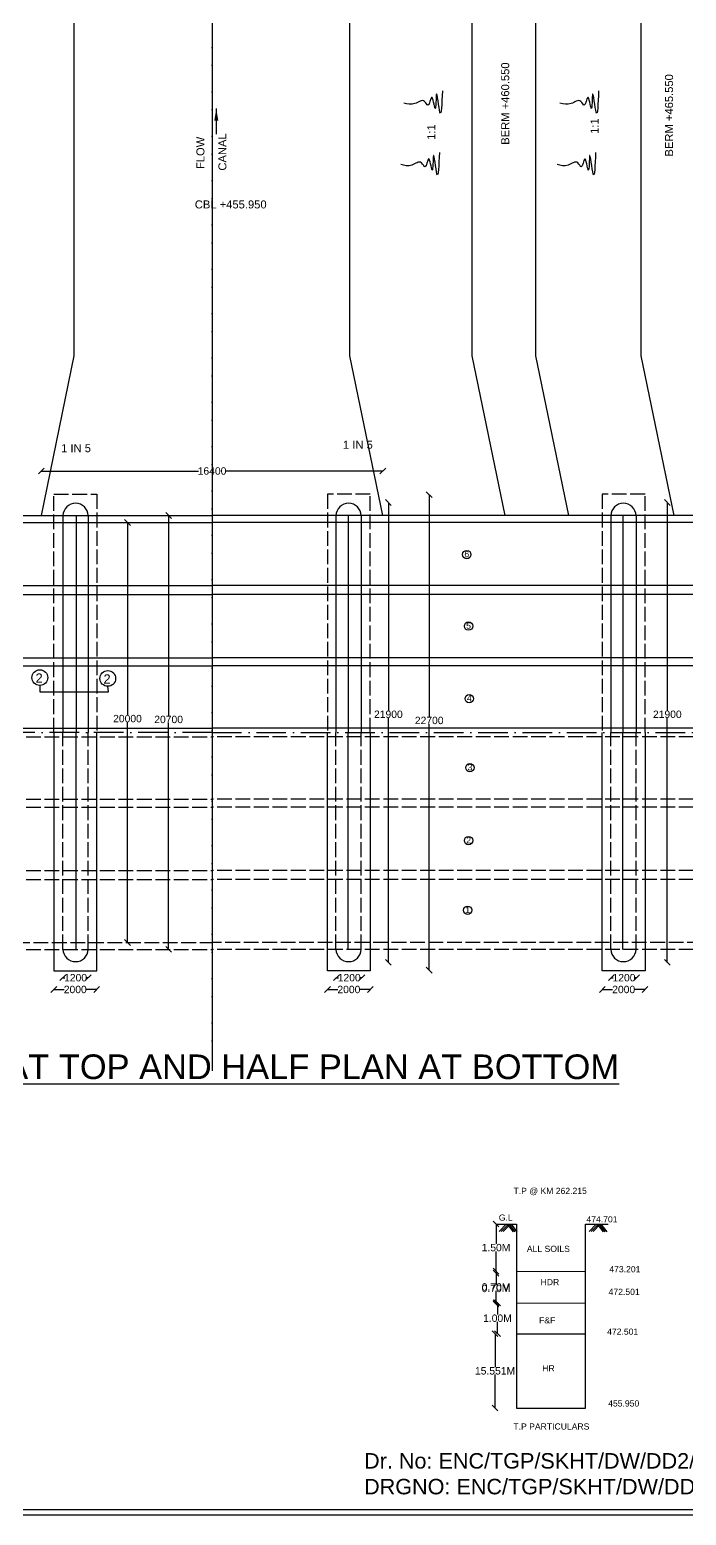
# Model space of a CAD drawing. Header units: millimetres. Extents: x 5124 to 6568637, y 2311 to 91879094.
# Drawn here: x 3356975 to 3367635, y 45927310 to 45951440 of the extents above; entities that cross this region are included whole.
import ezdxf

# ---------------------------------------------------------------- set-up
doc = ezdxf.new("R2010")
doc.units = ezdxf.units.MM
doc.header["$MEASUREMENT"] = 0
doc.linetypes.add('ACAD_ISO02W100', pattern=[15, 12, -3])
doc.linetypes.add('ACAD_ISO10W100', pattern=[18, 12, -3, 0, -3])
for name, color, linetype in [('DIMENSION', 7, 'Continuous'), ('DRAWING', 7, 'Continuous'), ('TEXT', 7, 'Continuous')]:
    doc.layers.add(name, color=color, linetype=linetype)
doc.styles.get("Standard").update_dxf_attribs({"font": 'arial.ttf', "height": 120})
doc.dimstyles.get("Standard").update_dxf_attribs({"dimtxt": 200, "dimasz": 110, "dimexe": 0.18, "dimexo": 0.0625, "dimgap": 0.09, "dimtad": 0, "dimtih": 1, "dimtoh": 1, "dimdec": 0, "dimzin": 0, "dimdsep": 46, "dimtxsty": 'Standard', "dimblk": 'OBLIQUE', "dimcen": 0.09, "dimse1": 1, "dimse2": 1, "dimadec": 0, "dimazin": 0, "dimtfac": 1, "dimtdec": 0, "dimtofl": 0, "dimtmove": 0, "dimatfit": 3, "dimfxl": 1, "dimtolj": 1, "dimtzin": 0, "dimarcsym": 0})

# ---------------------------------------------------------------- blocks, each defined once
blk = doc.blocks.new('_Oblique')
at = {"color": 0, "linetype": 'ByBlock', "lineweight": -2}
blk.add_line((-0.5, -0.5), (0.5, 0.5), dxfattribs=at)
blk = doc.blocks.new('*D104')
at = {"layer": 'Defpoints', "color": 0, "transparency": 16777216}
for p in [(3364546, 45932042), (3364880, 45932042), (3364880, 45931276)]:
    blk.add_point(p, dxfattribs=at)
at = {"layer": 'TEXT', "color": 0, "lineweight": -2, "transparency": 16777216}
for p, q in [((3364546, 45932042), (3364546, 45931720)), ((3364546, 45931276), (3364546, 45931597))]:
    blk.add_line(p, q, dxfattribs=at)
at = {"layer": 'TEXT', "color": 0, "lineweight": -2, "transparency": 16777216, "xscale": 95, "yscale": 95, "zscale": 95}
for p, rotation in [((3364546, 45932042), 90), ((3364546, 45931276), 270)]:
    blk.add_blockref('_Oblique', p, dxfattribs=dict(at, rotation=rotation))
at = {"layer": 'TEXT', "color": 0, "transparency": 16777216, "insert": (3364546, 45931658), "char_height": 120, "attachment_point": 5}
blk.add_mtext('\\A1;1.50M', dxfattribs=at)
blk = doc.blocks.new('*D105')
at = {"layer": 'Defpoints', "color": 0, "transparency": 16777216}
for p in [(3364880, 45931276), (3364546, 45930762), (3364878, 45930762)]:
    blk.add_point(p, dxfattribs=at)
at = {"layer": 'TEXT', "color": 0, "lineweight": -2, "transparency": 16777216}
for p, q in [((3364546, 45931276), (3364546, 45931080)), ((3364546, 45930762), (3364546, 45930957))]:
    blk.add_line(p, q, dxfattribs=at)
at = {"layer": 'TEXT', "color": 0, "lineweight": -2, "transparency": 16777216, "xscale": 95, "yscale": 95, "zscale": 95}
for p, rotation in [((3364546, 45931276), 90), ((3364546, 45930762), 270)]:
    blk.add_blockref('_Oblique', p, dxfattribs=dict(at, rotation=rotation))
at = {"layer": 'TEXT', "color": 0, "transparency": 16777216, "insert": (3364546, 45931019), "char_height": 120, "attachment_point": 5}
blk.add_mtext('\\A1;0.70M', dxfattribs=at)
blk = doc.blocks.new('*D106')
at = {"layer": 'Defpoints', "color": 0, "transparency": 16777216}
for p in [(3364878, 45930762), (3364569, 45930260), (3364880, 45930260)]:
    blk.add_point(p, dxfattribs=at)
at = {"layer": 'TEXT', "color": 0, "lineweight": -2, "transparency": 16777216}
for p, q in [((3364569, 45930762), (3364569, 45930572)), ((3364569, 45930260), (3364569, 45930450))]:
    blk.add_line(p, q, dxfattribs=at)
at = {"layer": 'TEXT', "color": 0, "lineweight": -2, "transparency": 16777216, "xscale": 95, "yscale": 95, "zscale": 95}
for p, rotation in [((3364569, 45930762), 90), ((3364569, 45930260), 270)]:
    blk.add_blockref('_Oblique', p, dxfattribs=dict(at, rotation=rotation))
at = {"layer": 'TEXT', "color": 0, "transparency": 16777216, "insert": (3364569, 45930511), "char_height": 120, "attachment_point": 5}
blk.add_mtext('\\A1;1.00M', dxfattribs=at)
blk = doc.blocks.new('*D107')
at = {"layer": 'Defpoints', "color": 0, "transparency": 16777216}
for p in [(3364880, 45930260), (3364530, 45929052), (3364880, 45929052)]:
    blk.add_point(p, dxfattribs=at)
at = {"layer": 'TEXT', "color": 0, "lineweight": -2, "transparency": 16777216}
for p, q in [((3364530, 45930260), (3364530, 45929718)), ((3364530, 45929052), (3364530, 45929595))]:
    blk.add_line(p, q, dxfattribs=at)
at = {"layer": 'TEXT', "color": 0, "lineweight": -2, "transparency": 16777216, "xscale": 95, "yscale": 95, "zscale": 95}
for p, rotation in [((3364530, 45930260), 90), ((3364530, 45929052), 270)]:
    blk.add_blockref('_Oblique', p, dxfattribs=dict(at, rotation=rotation))
at = {"layer": 'TEXT', "color": 0, "transparency": 16777216, "insert": (3364530, 45929656), "char_height": 120, "attachment_point": 5}
blk.add_mtext('\\A1;15.551M', dxfattribs=at)
blk = doc.blocks.new('*D109')
at = {"layer": 'Defpoints', "color": 0, "transparency": 16777216}
for p in [(3368336, 45931244), (3364546, 45930743), (3364878, 45930743)]:
    blk.add_point(p, dxfattribs=at)
at = {"layer": 'TEXT', "color": 0, "lineweight": -2, "transparency": 16777216}
for p, q in [((3364546, 45931244), (3364546, 45931055)), ((3364546, 45930743), (3364546, 45930933))]:
    blk.add_line(p, q, dxfattribs=at)
at = {"layer": 'TEXT', "color": 0, "lineweight": -2, "transparency": 16777216, "xscale": 95, "yscale": 95, "zscale": 95}
for p, rotation in [((3364546, 45931244), 90), ((3364546, 45930743), 270)]:
    blk.add_blockref('_Oblique', p, dxfattribs=dict(at, rotation=rotation))
at = {"layer": 'TEXT', "color": 0, "transparency": 16777216, "insert": (3364546, 45930994), "char_height": 120, "attachment_point": 5}
blk.add_mtext('\\A1;0.70M', dxfattribs=at)
blk = doc.blocks.new('*D189')
at = {"layer": 'Defpoints', "color": 0, "transparency": 16777216}
for p in [(3357513, 45936502), (3357924, 45936502), (3357924, 45936042)]:
    blk.add_point(p, dxfattribs=at)
at = {"layer": 'DIMENSION', "color": 0, "lineweight": -2, "transparency": 16777216}
for p, q in [((3357513, 45936042), (3357545, 45936042)), ((3357924, 45936042), (3357892, 45936042))]:
    blk.add_line(p, q, dxfattribs=at)
at = {"layer": 'DIMENSION', "color": 0, "lineweight": -2, "transparency": 16777216, "xscale": 95, "yscale": 95, "zscale": 95, "rotation": 180}
blk.add_blockref('_Oblique', (3357513, 45936042), dxfattribs=at)
at = {"layer": 'DIMENSION', "color": 0, "lineweight": -2, "transparency": 16777216, "xscale": 95, "yscale": 95, "zscale": 95}
blk.add_blockref('_Oblique', (3357924, 45936042), dxfattribs=at)
at = {"layer": 'DIMENSION', "color": 0, "transparency": 16777216, "insert": (3357719, 45936042), "char_height": 120, "attachment_point": 5}
blk.add_mtext('\\A1;1200', dxfattribs=at)
blk = doc.blocks.new('*D190')
at = {"layer": 'Defpoints', "color": 0, "transparency": 16777216}
for p in [(3357366, 45936153), (3358062, 45936153), (3358062, 45935850)]:
    blk.add_point(p, dxfattribs=at)
at = {"layer": 'DIMENSION', "color": 0, "lineweight": -2, "transparency": 16777216}
for p, q in [((3357366, 45935850), (3357534, 45935850)), ((3358062, 45935850), (3357894, 45935850))]:
    blk.add_line(p, q, dxfattribs=at)
at = {"layer": 'DIMENSION', "color": 0, "lineweight": -2, "transparency": 16777216, "xscale": 95, "yscale": 95, "zscale": 95, "rotation": 180}
blk.add_blockref('_Oblique', (3357366, 45935850), dxfattribs=at)
at = {"layer": 'DIMENSION', "color": 0, "lineweight": -2, "transparency": 16777216, "xscale": 95, "yscale": 95, "zscale": 95}
blk.add_blockref('_Oblique', (3358062, 45935850), dxfattribs=at)
at = {"layer": 'DIMENSION', "color": 0, "transparency": 16777216, "insert": (3357714, 45935850), "char_height": 120, "attachment_point": 5}
blk.add_mtext('\\A1;2000', dxfattribs=at)
blk = doc.blocks.new('*D191')
at = {"layer": 'Defpoints', "color": 0, "transparency": 16777216}
for p in [(3361956, 45936502), (3362367, 45936502), (3362367, 45936042)]:
    blk.add_point(p, dxfattribs=at)
at = {"layer": 'DIMENSION', "color": 0, "lineweight": -2, "transparency": 16777216}
for p, q in [((3361956, 45936042), (3361988, 45936042)), ((3362367, 45936042), (3362335, 45936042))]:
    blk.add_line(p, q, dxfattribs=at)
at = {"layer": 'DIMENSION', "color": 0, "lineweight": -2, "transparency": 16777216, "xscale": 95, "yscale": 95, "zscale": 95, "rotation": 180}
blk.add_blockref('_Oblique', (3361956, 45936042), dxfattribs=at)
at = {"layer": 'DIMENSION', "color": 0, "lineweight": -2, "transparency": 16777216, "xscale": 95, "yscale": 95, "zscale": 95}
blk.add_blockref('_Oblique', (3362367, 45936042), dxfattribs=at)
at = {"layer": 'DIMENSION', "color": 0, "transparency": 16777216, "insert": (3362162, 45936042), "char_height": 120, "attachment_point": 5}
blk.add_mtext('\\A1;1200', dxfattribs=at)
blk = doc.blocks.new('*D192')
at = {"layer": 'Defpoints', "color": 0, "transparency": 16777216}
for p in [(3361809, 45936153), (3362504, 45936153), (3362504, 45935850)]:
    blk.add_point(p, dxfattribs=at)
at = {"layer": 'DIMENSION', "color": 0, "lineweight": -2, "transparency": 16777216}
for p, q in [((3361809, 45935850), (3361977, 45935850)), ((3362504, 45935850), (3362337, 45935850))]:
    blk.add_line(p, q, dxfattribs=at)
at = {"layer": 'DIMENSION', "color": 0, "lineweight": -2, "transparency": 16777216, "xscale": 95, "yscale": 95, "zscale": 95, "rotation": 180}
blk.add_blockref('_Oblique', (3361809, 45935850), dxfattribs=at)
at = {"layer": 'DIMENSION', "color": 0, "lineweight": -2, "transparency": 16777216, "xscale": 95, "yscale": 95, "zscale": 95}
blk.add_blockref('_Oblique', (3362504, 45935850), dxfattribs=at)
at = {"layer": 'DIMENSION', "color": 0, "transparency": 16777216, "insert": (3362157, 45935850), "char_height": 120, "attachment_point": 5}
blk.add_mtext('\\A1;2000', dxfattribs=at)
blk = doc.blocks.new('*D193')
at = {"layer": 'Defpoints', "color": 0, "transparency": 16777216}
for p in [(3366418, 45936502), (3366829, 45936502), (3366829, 45936042)]:
    blk.add_point(p, dxfattribs=at)
at = {"layer": 'DIMENSION', "color": 0, "lineweight": -2, "transparency": 16777216}
for p, q in [((3366418, 45936042), (3366450, 45936042)), ((3366829, 45936042), (3366797, 45936042))]:
    blk.add_line(p, q, dxfattribs=at)
at = {"layer": 'DIMENSION', "color": 0, "lineweight": -2, "transparency": 16777216, "xscale": 95, "yscale": 95, "zscale": 95, "rotation": 180}
blk.add_blockref('_Oblique', (3366418, 45936042), dxfattribs=at)
at = {"layer": 'DIMENSION', "color": 0, "lineweight": -2, "transparency": 16777216, "xscale": 95, "yscale": 95, "zscale": 95}
blk.add_blockref('_Oblique', (3366829, 45936042), dxfattribs=at)
at = {"layer": 'DIMENSION', "color": 0, "transparency": 16777216, "insert": (3366624, 45936042), "char_height": 120, "attachment_point": 5}
blk.add_mtext('\\A1;1200', dxfattribs=at)
blk = doc.blocks.new('*D194')
at = {"layer": 'Defpoints', "color": 0, "transparency": 16777216}
for p in [(3366271, 45936153), (3366966, 45936153), (3366966, 45935850)]:
    blk.add_point(p, dxfattribs=at)
at = {"layer": 'DIMENSION', "color": 0, "lineweight": -2, "transparency": 16777216}
for p, q in [((3366271, 45935850), (3366439, 45935850)), ((3366966, 45935850), (3366799, 45935850))]:
    blk.add_line(p, q, dxfattribs=at)
at = {"layer": 'DIMENSION', "color": 0, "lineweight": -2, "transparency": 16777216, "xscale": 95, "yscale": 95, "zscale": 95, "rotation": 180}
blk.add_blockref('_Oblique', (3366271, 45935850), dxfattribs=at)
at = {"layer": 'DIMENSION', "color": 0, "lineweight": -2, "transparency": 16777216, "xscale": 95, "yscale": 95, "zscale": 95}
blk.add_blockref('_Oblique', (3366966, 45935850), dxfattribs=at)
at = {"layer": 'DIMENSION', "color": 0, "transparency": 16777216, "insert": (3366619, 45935850), "char_height": 120, "attachment_point": 5}
blk.add_mtext('\\A1;2000', dxfattribs=at)
blk = doc.blocks.new('*D195')
at = {"layer": 'Defpoints', "color": 0, "transparency": 16777216}
for p in [(3358700, 45943435), (3358562, 45936615), (3358700, 45936615)]:
    blk.add_point(p, dxfattribs=at)
at = {"layer": 'DIMENSION', "color": 0, "lineweight": -2, "transparency": 16777216}
for p, q in [((3358562, 45943435), (3358562, 45940312)), ((3358562, 45936615), (3358562, 45940189))]:
    blk.add_line(p, q, dxfattribs=at)
at = {"layer": 'DIMENSION', "color": 0, "lineweight": -2, "transparency": 16777216, "xscale": 95, "yscale": 95, "zscale": 95}
for p, rotation in [((3358562, 45943435), 90), ((3358562, 45936615), 270)]:
    blk.add_blockref('_Oblique', p, dxfattribs=dict(at, rotation=rotation))
at = {"layer": 'DIMENSION', "color": 0, "transparency": 16777216, "insert": (3358562, 45940250), "char_height": 120, "attachment_point": 5}
blk.add_mtext('\\A1;20000', dxfattribs=at)
blk = doc.blocks.new('*D196')
at = {"layer": 'Defpoints', "color": 0, "transparency": 16777216}
for p in [(3359224, 45943548), (3359224, 45936502), (3359230, 45936502)]:
    blk.add_point(p, dxfattribs=at)
at = {"layer": 'DIMENSION', "color": 0, "lineweight": -2, "transparency": 16777216}
for p, q in [((3359230, 45943548), (3359230, 45940297)), ((3359230, 45936502), (3359230, 45940175))]:
    blk.add_line(p, q, dxfattribs=at)
at = {"layer": 'DIMENSION', "color": 0, "lineweight": -2, "transparency": 16777216, "xscale": 95, "yscale": 95, "zscale": 95}
for p, rotation in [((3359230, 45943548), 90), ((3359230, 45936502), 270)]:
    blk.add_blockref('_Oblique', p, dxfattribs=dict(at, rotation=rotation))
at = {"layer": 'DIMENSION', "color": 0, "transparency": 16777216, "insert": (3359230, 45940236), "char_height": 120, "attachment_point": 5}
blk.add_mtext('\\A1;20700', dxfattribs=at)
blk = doc.blocks.new('*D197')
at = {"layer": 'Defpoints', "color": 0, "transparency": 16777216}
for p in [(3362804, 45943759), (3362798, 45936291), (3362799, 45936291)]:
    blk.add_point(p, dxfattribs=at)
at = {"layer": 'DIMENSION', "color": 0, "lineweight": -2, "transparency": 16777216}
for p, q in [((3362798, 45943759), (3362798, 45940381)), ((3362798, 45936291), (3362798, 45940259))]:
    blk.add_line(p, q, dxfattribs=at)
at = {"layer": 'DIMENSION', "color": 0, "lineweight": -2, "transparency": 16777216, "xscale": 95, "yscale": 95, "zscale": 95}
for p, rotation in [((3362798, 45943759), 90), ((3362798, 45936291), 270)]:
    blk.add_blockref('_Oblique', p, dxfattribs=dict(at, rotation=rotation))
at = {"layer": 'DIMENSION', "color": 0, "transparency": 16777216, "insert": (3362798, 45940320), "char_height": 120, "attachment_point": 5}
blk.add_mtext('\\A1;21900', dxfattribs=at)
blk = doc.blocks.new('*D198')
at = {"layer": 'Defpoints', "color": 0, "transparency": 16777216}
for p in [(3363464, 45943888), (3363452, 45936165), (3363461, 45936165)]:
    blk.add_point(p, dxfattribs=at)
at = {"layer": 'DIMENSION', "color": 0, "lineweight": -2, "transparency": 16777216}
for p, q in [((3363461, 45943888), (3363461, 45940282)), ((3363461, 45936165), (3363461, 45940159))]:
    blk.add_line(p, q, dxfattribs=at)
at = {"layer": 'DIMENSION', "color": 0, "lineweight": -2, "transparency": 16777216, "xscale": 95, "yscale": 95, "zscale": 95}
for p, rotation in [((3363461, 45943888), 90), ((3363461, 45936165), 270)]:
    blk.add_blockref('_Oblique', p, dxfattribs=dict(at, rotation=rotation))
at = {"layer": 'DIMENSION', "color": 0, "transparency": 16777216, "insert": (3363461, 45940220), "char_height": 120, "attachment_point": 5}
blk.add_mtext('\\A1;22700', dxfattribs=at)
blk = doc.blocks.new('*D199')
at = {"layer": 'Defpoints', "color": 0, "transparency": 16777216}
for p in [(3367333, 45943759), (3367328, 45936291), (3367327, 45936291)]:
    blk.add_point(p, dxfattribs=at)
at = {"layer": 'DIMENSION', "color": 0, "lineweight": -2, "transparency": 16777216}
for p, q in [((3367327, 45943759), (3367327, 45940381)), ((3367327, 45936291), (3367327, 45940259))]:
    blk.add_line(p, q, dxfattribs=at)
at = {"layer": 'DIMENSION', "color": 0, "lineweight": -2, "transparency": 16777216, "xscale": 95, "yscale": 95, "zscale": 95}
for p, rotation in [((3367327, 45943759), 90), ((3367327, 45936291), 270)]:
    blk.add_blockref('_Oblique', p, dxfattribs=dict(at, rotation=rotation))
at = {"layer": 'DIMENSION', "color": 0, "transparency": 16777216, "insert": (3367327, 45940320), "char_height": 120, "attachment_point": 5}
blk.add_mtext('\\A1;21900', dxfattribs=at)
blk = doc.blocks.new('*D237')
at = {"layer": 'Defpoints', "color": 0, "transparency": 16777216}
for p in [(3362707, 45944272), (3357164, 45943548), (3362707, 45943548)]:
    blk.add_point(p, dxfattribs=at)
at = {"layer": 'DIMENSION', "color": 0, "lineweight": -2, "transparency": 16777216}
for p, q in [((3357164, 45944272), (3359715, 45944272)), ((3362707, 45944272), (3360155, 45944272))]:
    blk.add_line(p, q, dxfattribs=at)
at = {"layer": 'DIMENSION', "color": 0, "lineweight": -2, "transparency": 16777216, "xscale": 95, "yscale": 95, "zscale": 95, "rotation": 180}
blk.add_blockref('_Oblique', (3357164, 45944272), dxfattribs=at)
at = {"layer": 'DIMENSION', "color": 0, "lineweight": -2, "transparency": 16777216, "xscale": 95, "yscale": 95, "zscale": 95}
blk.add_blockref('_Oblique', (3362707, 45944272), dxfattribs=at)
at = {"layer": 'DIMENSION', "color": 0, "transparency": 16777216, "insert": (3359935, 45944272), "char_height": 120, "attachment_point": 5}
blk.add_mtext('\\A1;16400', dxfattribs=at)

msp = doc.modelspace()

# ---------------------------------------------------------------- linework, layer by layer
at = {"layer": 'DIMENSION'}
msp.add_lwpolyline([(3357138.8, 45940789.1), (3357138.8, 45940684.5), (3358252.5, 45940684.5), (3358242.3, 45940774.6)], dxfattribs=at)
at = {"layer": 'DRAWING', "linetype": 'ACAD_ISO02W100', "ltscale": 20}
for p, q in [((3357366.4, 45943896.8), (3358061.7, 45943896.8)), ((3357366.4, 45940024.9), (3357366.4, 45943896.8)), ((3358061.7, 45943896.8), (3358061.7, 45940024.9)), ((3362504.5, 45943896.8), (3361809.2, 45943896.8)), ((3361809.2, 45943896.8), (3361809.2, 45940024.9)), ((3362504.5, 45940024.9), (3362504.5, 45943896.8)), ((3366271.2, 45943896.8), (3366271.2, 45940024.9)), ((3366966.5, 45943896.8), (3366271.2, 45943896.8)), ((3366966.5, 45940024.9), (3366966.5, 45943896.8)), ((3366966.5, 45940024.9), (3366966.5, 45943896.8)), ((3366966.5, 45940024.9), (3366966.5, 45936152.9))]:
    msp.add_line(p, q, dxfattribs=at)
at = {"layer": 'DRAWING'}
for p, q in [((3357366.4, 45940024.9), (3357366.4, 45936152.9)), ((3358061.7, 45936152.9), (3358061.7, 45940024.9)), ((3361809.2, 45936152.9), (3361809.2, 45940024.9)), ((3362504.5, 45940024.9), (3362504.5, 45936152.9)), ((3366271.2, 45936152.9), (3366271.2, 45940024.9)), ((3366966.5, 45940024.9), (3366966.5, 45936152.9)), ((3357366.4, 45936152.9), (3358061.7, 45936152.9)), ((3362504.5, 45936152.9), (3361809.2, 45936152.9)), ((3366966.5, 45936152.9), (3366271.2, 45936152.9))]:
    msp.add_line(p, q, dxfattribs=at)
for points in [[(3337339.5, 45965025.3), (3388705.8, 45965025.3), (3388705.8, 45927310.5), (3337339.5, 45927310.5)], [(3337429.6, 45964935.3), (3388615.7, 45964935.3), (3388615.7, 45927400.6), (3337429.6, 45927400.6)]]:
    msp.add_lwpolyline(points, close=True, dxfattribs=at)
at = {"layer": 'DRAWING', "linetype": 'ACAD_ISO10W100', "ltscale": 40}
for points in [[(3359935.5, 45964714.3), (3359935.5, 45934527.1)], [(3359935.5, 45954341.4), (3359935.5, 45934527.1)], [(3359935.5, 45940024.9), (3337194, 45940024.9)], [(3359935.5, 45940024.9), (3379674.2, 45940024.9)]]:
    msp.add_lwpolyline(points, dxfattribs=at)
at = {"layer": 'DRAWING'}
for points in [[(3357164.2, 45943547.9), (3357698.9, 45946140.8), (3357698.9, 45953863.5)], [(3362706.7, 45943547.9), (3362172, 45946140.8), (3362172, 45953863.5)], [(3364692.6, 45943547.9), (3364157.9, 45946140.8), (3364157.9, 45953863.5)], [(3367438.4, 45943547.9), (3366903.7, 45946140.8), (3366903.7, 45953863.5)], [(3345936.1, 45943434.8), (3359935.5, 45943434.8)], [(3348814.7, 45943547.9), (3359935.5, 45943547.9)], [(3357513.2, 45943547.9), (3357513.2, 45940024.9)], [(3357727, 45943547.9), (3357727, 45940024.9)], [(3357924.4, 45943547.9), (3357924.4, 45940024.9)], [(3371028.1, 45943547.9), (3359935.5, 45943547.9)], [(3373003.3, 45943434.8), (3359935.5, 45943434.8)], [(3361946.5, 45943547.9), (3361946.5, 45940024.9)], [(3362143.9, 45943547.9), (3362143.9, 45940024.9)], [(3362357.8, 45943547.9), (3362357.8, 45940024.9)], [(3366408.6, 45943547.9), (3366408.6, 45940024.9)], [(3366605.9, 45943547.9), (3366605.9, 45940024.9)], [(3366819.8, 45943547.9), (3366819.8, 45940024.9)], [(3348814.7, 45942409.9), (3359935.5, 45942409.9)], [(3348814.7, 45942264.6), (3359935.5, 45942264.6)], [(3371028.1, 45942409.9), (3359935.5, 45942409.9)], [(3371028.1, 45942264.6), (3359935.5, 45942264.6)], [(3348814.7, 45941239.5), (3359935.5, 45941239.5)], [(3371028.1, 45941239.5), (3359935.5, 45941239.5)], [(3348814.7, 45941107.6), (3359935.5, 45941107.6)], [(3371028.1, 45941107.6), (3359935.5, 45941107.6)], [(3348814.7, 45940094.4), (3359935.5, 45940094.4)], [(3357727, 45936501.8), (3357727, 45940024.9)], [(3371028.1, 45940094.4), (3359935.5, 45940094.4)], [(3362143.9, 45936501.8), (3362143.9, 45940024.9)], [(3366605.9, 45936501.8), (3366605.9, 45940024.9)]]:
    msp.add_lwpolyline(points, dxfattribs=at)
at = {"layer": 'DRAWING', "linetype": 'ACAD_ISO02W100', "ltscale": 20}
for points in [[(3357513.2, 45936501.8), (3357513.2, 45940024.9)], [(3357924.4, 45936501.8), (3357924.4, 45940024.9)], [(3361946.5, 45936501.8), (3361946.5, 45940024.9)], [(3362357.8, 45936501.8), (3362357.8, 45940024.9)], [(3366408.6, 45936501.8), (3366408.6, 45940024.9)], [(3366819.8, 45936501.8), (3366819.8, 45940024.9)], [(3348814.7, 45939955.3), (3359935.5, 45939955.3)], [(3371056.2, 45939955.3), (3359935.5, 45939955.3)], [(3348814.7, 45938942.1), (3359935.5, 45938942.1)], [(3348814.7, 45938810.3), (3359935.5, 45938810.3)], [(3371056.2, 45938942.1), (3359935.5, 45938942.1)], [(3371056.2, 45938810.3), (3359935.5, 45938810.3)], [(3348814.7, 45937785.2), (3359935.5, 45937785.2)], [(3348814.7, 45937639.8), (3359935.5, 45937639.8)], [(3371056.2, 45937785.2), (3359935.5, 45937785.2)], [(3371056.2, 45937639.8), (3359935.5, 45937639.8)], [(3345936.1, 45936614.9), (3359935.5, 45936614.9)], [(3348814.7, 45936501.8), (3359935.5, 45936501.8)], [(3372990.3, 45936614.9), (3359935.5, 45936614.9)], [(3371056.2, 45936501.8), (3359935.5, 45936501.8)]]:
    msp.add_lwpolyline(points, dxfattribs=at)
at = {"layer": 'DRAWING'}
for centre in [(3357138.8, 45940916.4), (3358242.3, 45940901.9)]:
    msp.add_circle(centre, 127.3, dxfattribs=at)
for centre, start, end in [((3357718.8, 45943541.2), 1.87704, 178.12296), ((3362152.1, 45943541.2), 1.87704, 178.12296), ((3366614.2, 45943541.2), 1.87704, 178.12296), ((3357718.8, 45936508.5), 181.87704, 358.12296), ((3362152.1, 45936508.5), 181.87704, 358.12296), ((3366614.2, 45936508.5), 181.87704, 358.12296)]:
    msp.add_arc(centre, 205.7, start, end, dxfattribs=at)
at = {"layer": 'TEXT'}
for points in [[(3365729.7, 45943547.9), (3365195, 45946140.8), (3365195, 45953863.5)], [(3364546, 45932041.5), (3364879.5, 45932041.5), (3364879.5, 45929052.5), (3366001, 45929052.5), (3366001, 45932041.5), (3366368.5, 45932041.5)], [(3364712.8, 45932041.5), (3364597, 45931920.5)], [(3364747.5, 45932041.5), (3364631.8, 45931920.5)], [(3364778.5, 45932041.5), (3364662.8, 45931920.5)], [(3364727, 45932041.5), (3364823.5, 45931913.5)], [(3364757.5, 45932041.5), (3364854, 45931913.5)], [(3364789.5, 45932041.5), (3364886, 45931913.5)], [(3366173.2, 45932041.5), (3366057.5, 45931920.5)], [(3366208, 45932041.5), (3366092.2, 45931920.5)], [(3366239, 45932041.5), (3366123.2, 45931920.5)], [(3366187.5, 45932041.5), (3366284, 45931913.5)], [(3366218, 45932041.5), (3366314.5, 45931913.5)], [(3366250, 45932041.5), (3366346.5, 45931913.5)], [(3364879.5, 45931275.5), (3366001, 45931271.5)], [(3364879.5, 45930762), (3366001, 45930758)], [(3364879.5, 45930260), (3366001, 45930256)]]:
    msp.add_lwpolyline(points, dxfattribs=at)
for centre in [(3364070, 45942914.5), (3364099.5, 45941753.7), (3364111.5, 45940574.2), (3364122.5, 45939453.2), (3364100.5, 45938268.7), (3364085.5, 45937138.2)]:
    msp.add_circle(centre, 68, dxfattribs=at)
for points in [[(3363675.2, 45950446.4), (3363635.7, 45950099.4), (3363577.9, 45950394.7), (3363556.7, 45950160.3), (3363498.9, 45950339.9), (3363441.1, 45950212), (3363386.4, 45950276), (3363228.3, 45950239.4), (3363048.2, 45950248.5)], [(3366211.7, 45950446.4), (3366172.2, 45950099.4), (3366114.4, 45950394.7), (3366093.2, 45950160.3), (3366035.4, 45950339.9), (3365977.6, 45950212), (3365922.9, 45950276), (3365764.8, 45950239.4), (3365584.7, 45950248.5)], [(3363626.7, 45949446.4), (3363587.1, 45949099.4), (3363529.4, 45949394.6), (3363508.1, 45949160.3), (3363450.3, 45949339.8), (3363392.6, 45949212), (3363337.8, 45949275.9), (3363179.7, 45949239.4), (3362999.6, 45949248.5)], [(3366163.2, 45949446.4), (3366123.6, 45949099.4), (3366065.9, 45949394.6), (3366044.6, 45949160.3), (3365986.8, 45949339.8), (3365929.1, 45949212), (3365874.3, 45949275.9), (3365716.2, 45949239.4), (3365536.1, 45949248.5)]]:
    msp.add_spline(points, degree=3, dxfattribs=at)

# ---------------------------------------------------------------- texts
for s, p in [('BERM +460.550', (3364760.1, 45949570.8)), ('BERM +465.550', (3367420.1, 45949379.8)), ('1:1', (3366210.6, 45949747.3)), ('FLOW', (3359811, 45949176.3)), ('CANAL', (3360167.6, 45949151)), ('1:1', (3363558.6, 45949650.8))]:
    msp.add_text(s, height=130, rotation=90, dxfattribs=at).set_placement(p)
for s, height, p in [('CBL +455.950', 130, (3359655, 45948536.8)), ('1 IN 5', 130, (3357484.6, 45944577.7)), ('1 IN 5', 130, (3362060.5, 45944633.3)), ('6', 100, (3364032.1, 45942871)), ('5', 100, (3364061.6, 45941710.3)), ('2', 150, (3357068.9, 45940833.9)), ('2', 150, (3358172.4, 45940819.4)), ('4', 100, (3364073.6, 45940530.8)), ('3', 100, (3364084.6, 45939409.8)), ('2', 100, (3364062.6, 45938225.3)), ('1', 100, (3364047.6, 45937094.8)), ('%%UHALF PLAN AT TOP AND HALF PLAN AT BOTTOM', 400, (3353379.8, 45934395.6)), ('T.P @ KM 262.215', 100, (3364831, 45932529.5)), ('G.L', 100, (3364591.3, 45932096.2)), ('474.701', 100, (3366014, 45932068)), ('ALL SOILS', 100, (3365046.5, 45931588)), ('473.201', 100, (3366385.6, 45931257.4)), ('HDR', 100, (3365269.6, 45931048)), ('472.501', 100, (3366374.1, 45930889.9)), ('F&F', 100, (3365244.6, 45930427.7)), ('472.501', 100, (3366350.1, 45930243.4)), ('HR', 100, (3365296.3, 45929648.3)), ('455.950', 100, (3366366.6, 45929077.4)), ('T.P PARTICULARS', 100, (3364827.8, 45928702.7))]:
    msp.add_text(s, height=height, dxfattribs=at).set_placement(p)
at = {"layer": 'TEXT', "insert": (3362403.6, 45928320.4), "char_height": 250.979, "width": 10962.164, "attachment_point": 1}
msp.add_mtext('Dr. No: ENC/TGP/SKHT/DW/DD2/-8/ 2009, Dtd:19-01-2009\\PDRGNO: ENC/TGP/SKHT/DW/DD2/-8/1-2009, Dtd:19-01-2009', dxfattribs=at)

# ---------------------------------------------------------------- dimensions: what is measured, and where the dimension line sits
at = {"layer": 'DIMENSION'}
dim = msp.add_aligned_dim(p1=(3357164.2, 45943547.9), p2=(3362706.7, 45943547.9), distance=724.1, text='16400', dimstyle='Standard', override={"dimasz": 95, "dimarcsym": 1}, dxfattribs=at)
dim.commit()
dim.dimension.update_dxf_attribs({"geometry": '*D237', "text_midpoint": (3359935.5, 45944272)})
for base, p1, p2, text, picture, middle in [((3363461, 45936165), (3363464, 45943888), (3363452, 45936165), '22700', '*D198', (3363461, 45940220.5)), ((3362798, 45936291), (3362804, 45943759), (3362799, 45936291), '21900', '*D197', (3362798, 45940320)), ((3367327.5, 45936291), (3367333.5, 45943759), (3367328.5, 45936291), '21900', '*D199', (3367327.5, 45940320)), ((3358561.5, 45936614.9), (3358700.5, 45943434.8), (3358700.5, 45936614.9), '20000', '*D195', (3358561.5, 45940250.5)), ((3359230.5, 45936501.8), (3359223.5, 45943547.9), (3359223.5, 45936501.8), '20700', '*D196', (3359230.5, 45940236))]:
    dim = msp.add_linear_dim(base=base, p1=p1, p2=p2, angle=90, text=text, dimstyle='Standard', override={"dimasz": 95, "dimarcsym": 1}, dxfattribs=at)
    dim.commit()
    dim.dimension.update_dxf_attribs({"geometry": picture, "text_midpoint": middle, "dimtype": 160})
for base, p1, p2, text, picture, middle in [((3357924.4, 45936042), (3357513.2, 45936501.8), (3357924.4, 45936501.8), '1200', '*D189', (3357718.8, 45936042)), ((3362367.1, 45936042), (3361955.9, 45936501.8), (3362367.1, 45936501.8), '1200', '*D191', (3362161.5, 45936042)), ((3366829.2, 45936042), (3366417.9, 45936501.8), (3366829.2, 45936501.8), '1200', '*D193', (3366623.5, 45936042)), ((3358061.7, 45935849.5), (3357366.4, 45936152.9), (3358061.7, 45936152.9), '2000', '*D190', (3357714.1, 45935849.5)), ((3362504.5, 45935849.5), (3361809.2, 45936152.9), (3362504.5, 45936152.9), '2000', '*D192', (3362156.8, 45935849.5)), ((3366966.5, 45935849.5), (3366271.2, 45936152.9), (3366966.5, 45936152.9), '2000', '*D194', (3366618.9, 45935849.5))]:
    dim = msp.add_linear_dim(base=base, p1=p1, p2=p2, text=text, dimstyle='Standard', override={"dimasz": 95, "dimarcsym": 1}, dxfattribs=at)
    dim.commit()
    dim.dimension.update_dxf_attribs({"geometry": picture, "text_midpoint": middle})
at = {"layer": 'TEXT'}
for base, p1, p2, text, picture, middle in [((3364546, 45932041.5), (3364879.5, 45931275.5), (3364879.5, 45932041.5), '1.50M', '*D104', (3364546, 45931658.5)), ((3364546, 45930762), (3364879.5, 45931275.5), (3364877.7, 45930762), '0.70M', '*D105', (3364546, 45931018.8)), ((3364545.9, 45930743.3), (3368335.5, 45931244.5), (3364877.6, 45930743.3), '0.70M', '*D109', (3364545.9, 45930993.9)), ((3364569, 45930260), (3364877.7, 45930762), (3364879.5, 45930260), '1.00M', '*D106', (3364569, 45930511)), ((3364530.5, 45929052.5), (3364879.5, 45930260), (3364879.5, 45929052.5), '15.551M', '*D107', (3364530.5, 45929656.2))]:
    dim = msp.add_linear_dim(base=base, p1=p1, p2=p2, angle=90, text=text, dimstyle='Standard', override={"dimasz": 95, "dimarcsym": 1}, dxfattribs=at)
    dim.commit()
    dim.dimension.update_dxf_attribs({"geometry": picture, "text_midpoint": middle})

# ---------------------------------------------------------------- leaders
msp.add_leader([(3360004, 45950161.5), (3360004, 45949743)], dimstyle='Standard', override={"dimasz": 200, "dimgap": 0.09, "dimtad": 0, "dimarcsym": 1}, dxfattribs=at)

doc.saveas('drawing.dxf')
